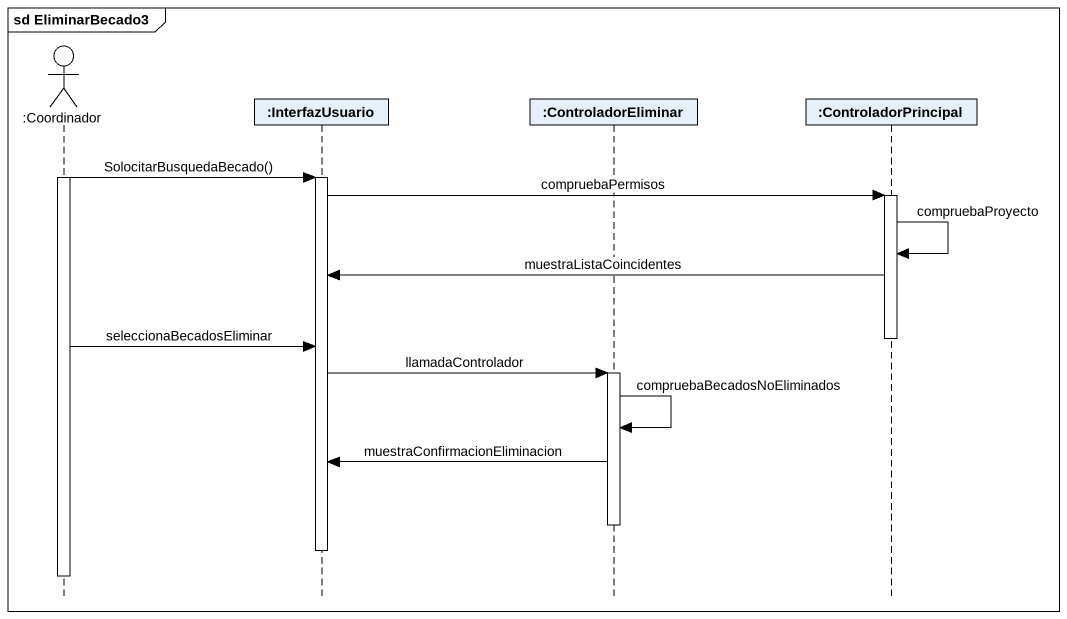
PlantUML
@startuml
mainframe sd EliminarBecado3
hide footbox
actor ":Coordinador" as Coordinador
participant ":InterfazUsuario" as InterfazUsuario
participant ":ControladorEliminar" as ControladorEliminar
participant ":ControladorPrincipal" as ControladorPrincipal

activate Coordinador
Coordinador -> InterfazUsuario : SolocitarBusquedaBecado()
activate InterfazUsuario
InterfazUsuario -> ControladorPrincipal : compruebaPermisos
activate ControladorPrincipal
ControladorPrincipal -> ControladorPrincipal : compruebaProyecto
ControladorPrincipal -> InterfazUsuario : muestraListaCoincidentes
deactivate ControladorPrincipal
Coordinador -> InterfazUsuario : seleccionaBecadosEliminar
InterfazUsuario -> ControladorEliminar : llamadaControlador
activate ControladorEliminar
ControladorEliminar -> ControladorEliminar : compruebaBecadosNoEliminados
ControladorEliminar -> InterfazUsuario : muestraConfirmacionEliminacion
deactivate ControladorEliminar
deactivate InterfazUsuario
deactivate Coordinador
@enduml
